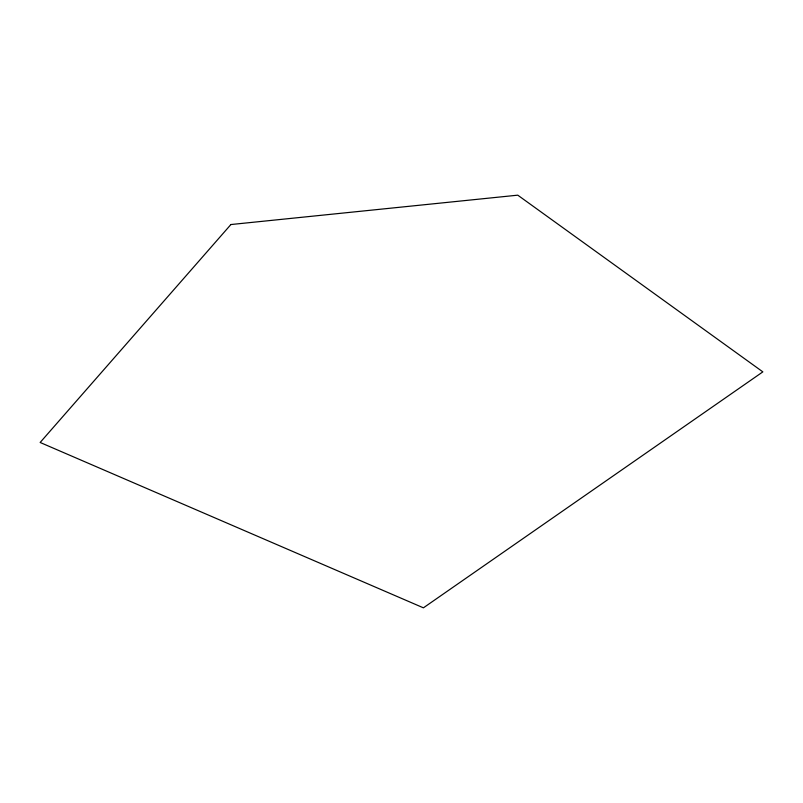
<?xml version="1.0" encoding="UTF-8"?>
<svg xmlns="http://www.w3.org/2000/svg" width="803" height="803" viewBox="0 0 803 803"><rect width="100%" height="100%" fill="white"/><g stroke="black" fill="none" stroke-linecap="round" stroke-linejoin="round"><path stroke-width="1.2" d="M230.893 224.539L40.15 442.473L423.412 607.831L762.85 371.869L517.774 195.169L230.893 224.539"/></g></svg>
